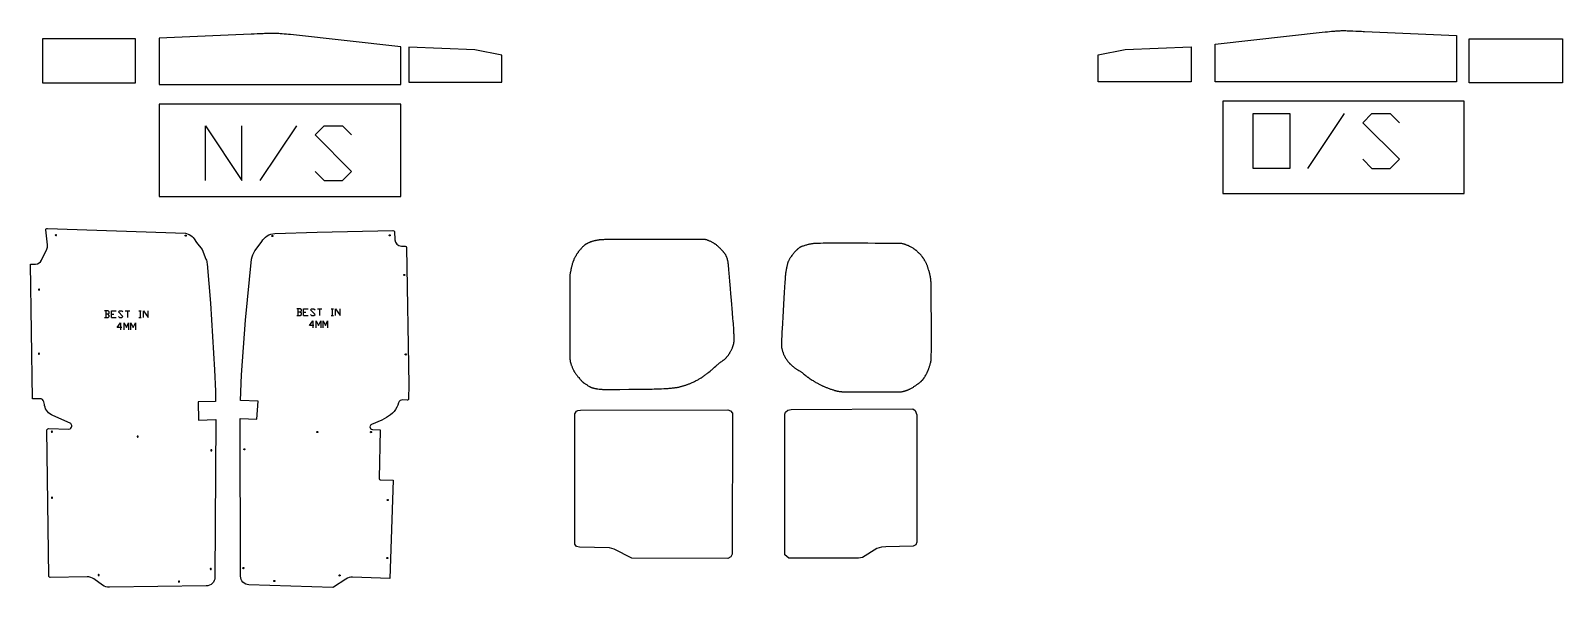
# Model space of a CAD drawing. Extents: x 0 to 5883, y -6083 to 6.
# Drawn here: x 205 to 5883, y -6083 to -4017 of the extents above; entities that cross this region are included whole.
import ezdxf

# ---------------------------------------------------------------- set-up
doc = ezdxf.new("R2010")
doc.units = 0
doc.layers.add('Default Layer', color=1, linetype='CONTINUOUS')
doc.layers.add('Default_Layer', color=1, linetype='CONTINUOUS')

msp = doc.modelspace()

# ---------------------------------------------------------------- linework, layer by layer
at = {"layer": 'Default Layer'}
for points in [[(5490.4, -4207.3), (4595.4, -4207.3), (4595.4, -4067.7), (5003.5, -4021.8), (5007.4, -4021.5), (5011.4, -4021.2), (5019.2, -4020.5), (5027.1, -4019.8), (5034.9, -4019.1), (5038.9, -4018.8), (5042.8, -4018.5), (5046.7, -4018.2), (5050.7, -4017.9), (5054.6, -4017.7), (5058.5, -4017.5), (5062.5, -4017.4), (5066.4, -4017.3), (5068.4, -4017.3), (5070.5, -4017.3), (5074.9, -4017.3), (5079.5, -4017.4), (5084.3, -4017.5), (5089.4, -4017.6), (5094.6, -4017.8), (5099.9, -4018.1), (5105.3, -4018.3), (5116.4, -4018.8), (5127.6, -4019.4), (5138.6, -4019.9), (5143.9, -4020.2), (5149.2, -4020.4), (5490.4, -4034.8), (5490.4, -4207.3)], [(4506.8, -4077.1), (4506.8, -4207.5), (4161.8, -4207.5), (4161.8, -4107.7), (4261.5, -4087.7), (4506.8, -4077.1)], [(681.5, -4632.4), (1576.5, -4632.4), (1576.5, -4290.4), (681.5, -4290.4), (681.5, -4632.4)], [(4623.5, -4621.3), (5518.5, -4621.3), (5518.5, -4279.3), (4623.5, -4279.3), (4623.5, -4621.3)], [(777.8, -4777.8), (777.8, -4777.6), (777.8, -4777.4), (777.9, -4777.2), (778, -4777), (778, -4776.8), (778.1, -4776.7), (778.3, -4776.5), (778.4, -4776.4), (778.5, -4776.2), (778.7, -4776.1), (778.8, -4776), (779, -4775.9), (779.2, -4775.9), (779.4, -4775.8), (779.6, -4775.8), (779.8, -4775.8), (780, -4775.8), (780.2, -4775.8), (780.4, -4775.9), (780.6, -4775.9), (780.8, -4776), (780.9, -4776.1), (781.1, -4776.2), (781.2, -4776.4), (781.3, -4776.5), (781.5, -4776.7), (781.6, -4776.8), (781.6, -4777), (781.7, -4777.2), (781.8, -4777.4), (781.8, -4777.6), (781.8, -4777.8), (781.8, -4778), (781.8, -4778.2), (781.7, -4778.4), (781.6, -4778.6), (781.6, -4778.7), (781.5, -4778.9), (781.3, -4779.1), (781.2, -4779.2), (781.1, -4779.3), (780.9, -4779.4), (780.8, -4779.5), (780.6, -4779.6), (780.4, -4779.7), (780.2, -4779.7), (780, -4779.8), (779.8, -4779.8), (779.6, -4779.8), (779.4, -4779.7), (779.2, -4779.7), (779, -4779.6), (778.8, -4779.5), (778.7, -4779.4), (778.5, -4779.3), (778.4, -4779.2), (778.3, -4779.1), (778.1, -4778.9), (778, -4778.7), (778, -4778.6), (777.9, -4778.4), (777.8, -4778.2), (777.8, -4778), (777.8, -4777.8)]]:
    msp.add_lwpolyline(points, close=True, dxfattribs=at)
for points in [[(439.4, -6051.6, 0.160751), (414, -6043.6), (277, -6045.6, -0.414744), (272, -6040.6), (265.4, -5498.8, -0.202916), (266.9, -5495.2, -0.202916), (270.5, -5493.8), (347, -5495.2, 0.203152), (354.3, -5492.3, 0.203152), (357.2, -5485), (357.2, -5482.7, 0.291078), (351.3, -5473.8), (287.6, -5445, -0.282584), (256.7, -5407.8), (256.1, -5404.8), (253.6, -5394.5, 0.350174), (238.8, -5383), (211.8, -5383.4), (204.8, -4883.4), (223.1, -4883.2, 0.287591), (245.4, -4868.8), (264.4, -4828, 0.13485), (267.1, -4812.4), (261.5, -4756.3, -0.21635), (262.8, -4752.4, -0.21635), (266.7, -4750.8), (779.2, -4768.4), (792.8, -4774.2, -0.155196), (811, -4789.8), (819.7, -4803.9), (841.1, -4829.6), (854.7, -4864.8, -0.071464), (858.7, -4882.1), (870.9, -5028.2), (886.3, -5276), (890.4, -5354.9), (890, -5392.9), (826, -5393.8), (826.9, -5461.8), (890.9, -5459.9), (887.7, -6045.2, -0.408529), (855.6, -6077.5), (496.6, -6082.5, -0.160751), (471.2, -6074.5), (439.4, -6051.6)], [(1398.2, -6045, 0.15418), (1373.6, -6051.9), (1327.9, -6081.9, -0.15418), (1325, -6082.7), (1014.2, -6073.1, -0.404267), (982.7, -6040.7), (980.9, -5455.8), (1042.8, -5458.7), (1047.9, -5391.8), (982.9, -5389.8), (985.9, -5294.8), (1001.2, -5091.2), (1024, -4865.4, -0.138013), (1036.4, -4833.9), (1059.1, -4803.9), (1061.3, -4799.9, -0.263888), (1109.7, -4770.4), (1267.4, -4765.3), (1547.9, -4758.3, -0.405479), (1553, -4763), (1554.7, -4792.8, 0.396114), (1579.5, -4816.4), (1593.1, -4816.5, -0.40697), (1598.1, -4821.5), (1607, -5331.1), (1605.4, -5383.8, -0.20679), (1603.7, -5387.4, -0.20679), (1599.9, -5388.6), (1584.5, -5387.2, 0.357115), (1568.8, -5397.8), (1568.8, -5397.9, -0.199038), (1524.1, -5452.8), (1506.9, -5462.1), (1468.6, -5478.1, 0.292832), (1462.4, -5487), (1462.5, -5486.7, 0.415311), (1472.1, -5497), (1500.8, -5497.9), (1496.2, -5678.9, 0.41264), (1501, -5684), (1548, -5685.5), (1535.8, -6049.2), (1398.2, -6045)], [(298.3, -4774.1, 0.414214), (296.3, -4776.1, 0.414214), (298.3, -4778.1, 0.414214), (300.3, -4776.1, 0.414214), (298.3, -4774.1)], [(1098.9, -4779.2, -0.414214), (1100.9, -4777.2, -0.414214), (1102.9, -4779.2, -0.414214), (1100.9, -4781.2, -0.414214), (1098.9, -4779.2)], [(1534.2, -4776.6, -0.414214), (1536.2, -4774.6, -0.414214), (1538.2, -4776.6, -0.414214), (1536.2, -4778.6, -0.414214), (1534.2, -4776.6)], [(1587.7, -4923.4, -0.414214), (1589.7, -4921.4, -0.414214), (1591.7, -4923.4, -0.414214), (1589.7, -4925.4, -0.414214), (1587.7, -4923.4)], [(236.1, -4976, 0.414214), (234.1, -4978, 0.414214), (236.1, -4980, 0.414214), (238.1, -4978, 0.414214), (236.1, -4976)], [(235.4, -5214.1, 0.414214), (233.4, -5216.1, 0.414214), (235.4, -5218.1, 0.414214), (237.4, -5216.1, 0.414214), (235.4, -5214.1)], [(1593.5, -5218.7, -0.414214), (1595.5, -5216.7, -0.414214), (1597.5, -5218.7, -0.414214), (1595.5, -5220.7, -0.414214), (1593.5, -5218.7)], [(283.5, -5503.4, 0.414214), (281.5, -5505.4, 0.414214), (283.5, -5507.4, 0.414214), (285.5, -5505.4, 0.414214), (283.5, -5503.4)], [(1265.4, -5506.7, -0.414214), (1267.4, -5504.7, -0.414214), (1269.4, -5506.7, -0.414214), (1267.4, -5508.7, -0.414214), (1265.4, -5506.7)], [(1464.5, -5506.8, -0.414214), (1466.5, -5504.8, -0.414214), (1468.5, -5506.8, -0.414214), (1466.5, -5508.8, -0.414214), (1464.5, -5506.8)], [(601.8, -5521, 0.414214), (599.8, -5523, 0.414214), (601.8, -5525, 0.414214), (603.8, -5523, 0.414214), (601.8, -5521)], [(874.5, -5572.2, 0.414214), (872.5, -5574.2, 0.414214), (874.5, -5576.2, 0.414214), (876.5, -5574.2, 0.414214), (874.5, -5572.2)], [(995.3, -5570.3, -0.414214), (997.3, -5568.3, -0.414214), (999.3, -5570.3, -0.414214), (997.3, -5572.3, -0.414214), (995.3, -5570.3)], [(283.9, -5748.4, 0.414214), (281.9, -5750.4, 0.414214), (283.9, -5752.4, 0.414214), (285.9, -5750.4, 0.414214), (283.9, -5748.4)], [(1526.7, -5758.9, -0.414214), (1528.7, -5756.9, -0.414214), (1530.7, -5758.9, -0.414214), (1528.7, -5760.9, -0.414214), (1526.7, -5758.9)], [(872.6, -6012.2, 0.414214), (870.6, -6014.2, 0.414214), (872.6, -6016.2, 0.414214), (874.6, -6014.2, 0.414214), (872.6, -6012.2)], [(991.7, -6011.4, -0.414214), (993.7, -6009.4, -0.414214), (995.7, -6011.4, -0.414214), (993.7, -6013.4, -0.414214), (991.7, -6011.4)], [(1525.1, -5973.9, -0.414214), (1527.1, -5971.9, -0.414214), (1529.1, -5973.9, -0.414214), (1527.1, -5975.9, -0.414214), (1525.1, -5973.9)], [(456.9, -6035, 0.414214), (454.9, -6037, 0.414214), (456.9, -6039, 0.414214), (458.9, -6037, 0.414214), (456.9, -6035)], [(754.3, -6058.9, 0.414214), (752.3, -6060.9, 0.414214), (754.3, -6062.9, 0.414214), (756.3, -6060.9, 0.414214), (754.3, -6058.9)], [(1106.2, -6059, -0.414214), (1108.2, -6057, -0.414214), (1110.2, -6059, -0.414214), (1108.2, -6061, -0.414214), (1106.2, -6059)], [(1348, -6038.5, -0.414214), (1350, -6036.5, -0.414214), (1352, -6038.5, -0.414214), (1350, -6040.5, -0.414214), (1348, -6038.5)]]:
    msp.add_lwpolyline(points, format="xyb", close=True, dxfattribs=at)
for points in [[(1204.1, -5061.7), (1208.3, -5057.4), (1208.3, -5053.2), (1204.1, -5049), (1191.4, -5049)], [(1195.6, -5049), (1195.6, -5074.4)], [(1216.8, -5074.4), (1216.8, -5049), (1233.7, -5049)], [(1242.2, -5070.1), (1246.4, -5074.4), (1254.9, -5074.4), (1259.1, -5070.1), (1242.2, -5053.2), (1246.4, -5049), (1254.9, -5049), (1259.1, -5053.2)], [(1267.6, -5049), (1284.5, -5049)], [(1276.1, -5049), (1276.1, -5074.4)], [(1318.4, -5049), (1326.9, -5049)], [(1322.6, -5049), (1322.6, -5074.4)], [(1335.3, -5074.4), (1335.3, -5049), (1352.3, -5074.4), (1352.3, -5049)], [(491.9, -5069.2), (496.2, -5065), (496.2, -5060.8), (491.9, -5056.5), (479.2, -5056.5)], [(479.2, -5081.9), (491.9, -5081.9), (496.2, -5077.7), (496.2, -5073.5), (491.9, -5069.2), (483.5, -5069.2)], [(483.5, -5056.5), (483.5, -5081.9)], [(504.6, -5081.9), (504.6, -5056.5), (521.6, -5056.5)], [(504.6, -5069.2), (513.1, -5069.2)], [(504.6, -5081.9), (521.6, -5081.9)], [(542.7, -5118.8), (525.8, -5118.8), (538.5, -5101.9), (538.5, -5127.3)], [(530, -5077.7), (534.3, -5081.9), (542.7, -5081.9), (547, -5077.7), (530, -5060.8), (534.3, -5056.5), (542.7, -5056.5), (547, -5060.8)], [(551.2, -5127.3), (551.2, -5101.9), (559.7, -5118.8), (568.1, -5101.9), (568.1, -5127.3)], [(555.4, -5056.5), (572.4, -5056.5)], [(563.9, -5056.5), (563.9, -5081.9)], [(576.6, -5127.3), (576.6, -5101.9), (585.1, -5118.8), (593.5, -5101.9), (593.5, -5127.3)], [(606.2, -5056.5), (614.7, -5056.5)], [(606.2, -5081.9), (614.7, -5081.9)], [(610.5, -5056.5), (610.5, -5081.9)], [(623.2, -5081.9), (623.2, -5056.5), (640.1, -5081.9), (640.1, -5056.5)], [(1191.4, -5074.4), (1204.1, -5074.4), (1208.3, -5070.1), (1208.3, -5065.9), (1204.1, -5061.7), (1195.6, -5061.7)], [(1216.8, -5061.7), (1225.3, -5061.7)], [(1216.8, -5074.4), (1233.7, -5074.4)], [(1254.9, -5111.3), (1238, -5111.3), (1250.7, -5094.3), (1250.7, -5119.7)], [(1263.4, -5119.7), (1263.4, -5094.3), (1271.8, -5111.3), (1280.3, -5094.3), (1280.3, -5119.7)], [(1288.8, -5119.7), (1288.8, -5094.3), (1297.2, -5111.3), (1305.7, -5094.3), (1305.7, -5119.7)], [(1318.4, -5074.4), (1326.9, -5074.4)]]:
    msp.add_lwpolyline(points, dxfattribs=at)
at = {"layer": 'Default_Layer'}
for points in [[(681.5, -4217.6), (1576.5, -4217.6), (1576.5, -4078), (1168.5, -4032.1), (1164.5, -4031.8), (1160.6, -4031.5), (1152.7, -4030.8), (1144.9, -4030.1), (1137, -4029.4), (1133.1, -4029.1), (1129.2, -4028.8), (1125.2, -4028.5), (1121.3, -4028.2), (1117.4, -4028), (1113.4, -4027.8), (1109.5, -4027.6), (1105.5, -4027.6), (1103.5, -4027.5), (1101.4, -4027.5), (1097.1, -4027.5), (1092.5, -4027.6), (1087.6, -4027.7), (1082.6, -4027.9), (1077.4, -4028.1), (1072.1, -4028.3), (1066.6, -4028.6), (1055.5, -4029.1), (1044.4, -4029.7), (1033.4, -4030.2), (1028, -4030.4), (1022.8, -4030.6), (681.5, -4045.1), (681.5, -4217.6)], [(593.5, -4047.2), (248.5, -4047.2), (248.5, -4210.7), (593.5, -4210.7), (593.5, -4047.2)], [(1606.4, -4078.2), (1606.4, -4208.5), (1951.4, -4208.5), (1951.4, -4108.8), (1851.7, -4088.8), (1606.4, -4078.2)], [(5537.6, -4047.2), (5882.6, -4047.2), (5882.6, -4210.7), (5537.6, -4210.7), (5537.6, -4047.2)], [(4736.5, -4528.2), (4736.5, -4325), (4871.9, -4325), (4871.9, -4528.2), (4736.5, -4528.2)], [(2338.3, -4792.5), (2331.5, -4792.7), (2328.1, -4792.8), (2324.7, -4793), (2321.3, -4793.1), (2319.6, -4793.3), (2317.9, -4793.4), (2316.2, -4793.5), (2314.5, -4793.7), (2312.8, -4793.9), (2311.2, -4794.1), (2309.5, -4794.4), (2307.7, -4794.7), (2305.9, -4794.9), (2304.1, -4795.3), (2302.3, -4795.6), (2300.5, -4795.9), (2298.7, -4796.3), (2296.9, -4796.7), (2295.1, -4797.1), (2293.3, -4797.5), (2291.6, -4798), (2289.9, -4798.4), (2288.2, -4798.9), (2286.6, -4799.3), (2285, -4799.8), (2283.5, -4800.3), (2282.1, -4800.8), (2280.5, -4801.4), (2278.9, -4802.1), (2277.3, -4802.8), (2275.7, -4803.5), (2274, -4804.2), (2272.4, -4805), (2270.8, -4805.8), (2269.3, -4806.5), (2267.8, -4807.3), (2266.5, -4808), (2265.2, -4808.7), (2264, -4809.3), (2263, -4809.9), (2262.1, -4810.4), (2261.4, -4810.9), (2260.8, -4811.3), (2260.2, -4811.7), (2259.5, -4812.1), (2259, -4812.6), (2257.8, -4813.5), (2256.6, -4814.5), (2255.5, -4815.5), (2254.4, -4816.6), (2252.3, -4818.7), (2251, -4819.9), (2249.4, -4821.6), (2247.6, -4823.5), (2245.8, -4825.6), (2243.9, -4827.7), (2242.1, -4829.8), (2240.5, -4831.6), (2239.2, -4833.1), (2237, -4835.8), (2236, -4837.1), (2234.9, -4838.4), (2233.9, -4839.8), (2232.9, -4841.2), (2231.9, -4842.6), (2230.9, -4844), (2230.4, -4844.8), (2229.8, -4845.8), (2228.4, -4848.1), (2226.9, -4850.8), (2225.2, -4853.6), (2223.6, -4856.5), (2222.2, -4859.1), (2221, -4861.4), (2220.1, -4863.1), (2219.5, -4864.4), (2218.8, -4865.7), (2218.2, -4867.1), (2217.7, -4868.4), (2217.1, -4869.8), (2216.5, -4871.2), (2216, -4872.6), (2215.5, -4873.9), (2215, -4875.6), (2214.3, -4877.7), (2213.5, -4880.1), (2212.7, -4882.8), (2211.9, -4885.7), (2211, -4888.6), (2210.3, -4891.4), (2209.6, -4894), (2209.3, -4895.4), (2208.9, -4896.8), (2208.3, -4899.9), (2207.6, -4903.2), (2206.9, -4906.5), (2205.8, -4912.4), (2205, -4916.4), (2204.8, -4917.7), (2204.5, -4919), (2203.9, -4921.6), (2203.7, -4922.9), (2203.5, -4924.2), (2203.3, -4925.5), (2203.1, -4926.8), (2203.1, -4927.9), (2203.1, -4930.5), (2203, -4940), (2203, -4954.3), (2202.9, -4972.7), (2202.9, -5018.5), (2202.9, -5071), (2202.9, -5123.7), (2202.9, -5170.3), (2203, -5189.2), (2203, -5204.2), (2203.1, -5214.5), (2203.1, -5217.6), (2203.1, -5219.2), (2203.2, -5222.5), (2203.3, -5225.8), (2203.4, -5229.2), (2203.5, -5230.8), (2203.6, -5232.5), (2203.7, -5234.2), (2203.8, -5235.8), (2204, -5237.5), (2204.2, -5239.1), (2204.4, -5240.8), (2204.7, -5242.4), (2205, -5244), (2205.3, -5245.7), (2205.7, -5247.4), (2206.2, -5249.2), (2206.8, -5251.2), (2207.4, -5253.3), (2208.1, -5255.5), (2208.9, -5257.8), (2209.8, -5260.1), (2210.6, -5262.5), (2211.6, -5264.9), (2212.5, -5267.3), (2213.5, -5269.7), (2214.6, -5272), (2215.6, -5274.3), (2216.7, -5276.6), (2217.8, -5278.7), (2218.3, -5279.7), (2218.9, -5280.7), (2219.4, -5281.7), (2220, -5282.7), (2220.7, -5283.7), (2221.3, -5284.8), (2222, -5285.8), (2222.7, -5286.9), (2224.2, -5289), (2225.7, -5291.1), (2227.3, -5293.2), (2228.9, -5295.3), (2230.5, -5297.3), (2232, -5299.2), (2233.6, -5301.1), (2235, -5302.8), (2236.4, -5304.5), (2238.8, -5307.3), (2240.6, -5309.4), (2242.1, -5311.1), (2243.6, -5312.9), (2245.1, -5314.6), (2246.7, -5316.2), (2247.4, -5317.1), (2248.2, -5317.9), (2249, -5318.7), (2249.9, -5319.5), (2250.7, -5320.3), (2251.5, -5321), (2252.4, -5321.8), (2253.3, -5322.5), (2254.3, -5323.3), (2255.6, -5324.3), (2257.2, -5325.3), (2258.9, -5326.5), (2260.9, -5327.8), (2262.9, -5329.1), (2265, -5330.5), (2267.2, -5331.9), (2269.4, -5333.2), (2271.6, -5334.5), (2273.6, -5335.8), (2275.6, -5336.9), (2277.4, -5338), (2279.1, -5338.9), (2280.5, -5339.6), (2281.6, -5340.2), (2282.6, -5340.6), (2283.6, -5341), (2284.6, -5341.4), (2285.6, -5341.7), (2286.6, -5342.1), (2287.7, -5342.4), (2288.7, -5342.7), (2289.7, -5343), (2291.8, -5343.6), (2294, -5344.1), (2296.1, -5344.6), (2298.2, -5345), (2299.4, -5345.2), (2300.7, -5345.4), (2302.2, -5345.7), (2303.9, -5345.9), (2307.6, -5346.4), (2311.7, -5346.9), (2316, -5347.4), (2318.2, -5347.6), (2320.4, -5347.8), (2322.5, -5348), (2324.7, -5348.2), (2326.7, -5348.3), (2328.7, -5348.4), (2330.1, -5348.4), (2332.3, -5348.5), (2339.1, -5348.5), (2348.7, -5348.5), (2360.5, -5348.4), (2374.2, -5348.3), (2389.3, -5348.2), (2422, -5347.9), (2455.1, -5347.5), (2485, -5347.1), (2497.7, -5346.9), (2508.3, -5346.8), (2516.3, -5346.6), (2521.4, -5346.5), (2528.5, -5346.3), (2536.1, -5346), (2543.8, -5345.6), (2551.4, -5345.2), (2558.7, -5344.9), (2565.4, -5344.5), (2568.4, -5344.3), (2571.2, -5344.1), (2573.7, -5343.9), (2575.9, -5343.7), (2579.9, -5343.3), (2583.9, -5342.9), (2587.9, -5342.5), (2591.9, -5342), (2593.9, -5341.8), (2595.9, -5341.5), (2597.9, -5341.2), (2599.9, -5340.9), (2601.9, -5340.6), (2603.8, -5340.2), (2605.8, -5339.8), (2607.8, -5339.4), (2609.8, -5339), (2611.8, -5338.5), (2613.9, -5337.9), (2616, -5337.4), (2618.1, -5336.8), (2620.3, -5336.2), (2622.5, -5335.5), (2624.6, -5334.9), (2626.8, -5334.2), (2629, -5333.5), (2631.2, -5332.7), (2633.4, -5332), (2635.6, -5331.2), (2637.8, -5330.4), (2639.9, -5329.6), (2642, -5328.8), (2644.2, -5328), (2646.5, -5327), (2649, -5326), (2651.7, -5324.9), (2654.4, -5323.7), (2657.3, -5322.4), (2660.2, -5321.1), (2663.1, -5319.8), (2666.1, -5318.4), (2669.1, -5316.9), (2672, -5315.5), (2675, -5314), (2677.8, -5312.5), (2680.6, -5311), (2683.3, -5309.5), (2685.9, -5308), (2688.4, -5306.5), (2690.9, -5304.9), (2693.4, -5303.3), (2695.8, -5301.6), (2698.3, -5299.8), (2700.8, -5298.1), (2703.2, -5296.3), (2705.6, -5294.5), (2708, -5292.7), (2710.3, -5290.9), (2712.6, -5289.1), (2714.9, -5287.3), (2719.2, -5283.8), (2723.4, -5280.4), (2725.5, -5278.8), (2727.5, -5277), (2729.7, -5275.2), (2731.8, -5273.3), (2733.9, -5271.4), (2736.1, -5269.4), (2740.2, -5265.6), (2744.3, -5261.8), (2748.1, -5258.4), (2749.8, -5256.8), (2751.5, -5255.3), (2753.1, -5254), (2754.5, -5252.8), (2755.9, -5251.7), (2757.4, -5250.6), (2758.8, -5249.5), (2760.3, -5248.5), (2763.3, -5246.4), (2766.3, -5244.4), (2767.8, -5243.4), (2769.3, -5242.3), (2770.7, -5241.3), (2772.1, -5240.3), (2773.5, -5239.2), (2774.9, -5238.1), (2776.2, -5237), (2777.5, -5235.8), (2778.7, -5234.7), (2780, -5233.5), (2781.2, -5232.3), (2782.4, -5231.1), (2783.6, -5229.9), (2784.7, -5228.6), (2785.9, -5227.4), (2787, -5226.1), (2788.1, -5224.8), (2789.2, -5223.5), (2790.3, -5222.1), (2791.3, -5220.8), (2792.3, -5219.4), (2793.3, -5218), (2794.2, -5216.6), (2795.2, -5215.2), (2796.1, -5213.6), (2797.1, -5211.9), (2798.2, -5210), (2799.3, -5208), (2800.4, -5205.8), (2801.6, -5203.5), (2802.7, -5201.1), (2803.9, -5198.6), (2805, -5196.1), (2806.1, -5193.5), (2806.6, -5192.2), (2807.1, -5190.9), (2807.6, -5189.6), (2808.1, -5188.3), (2808.6, -5187), (2809, -5185.6), (2809.4, -5184.3), (2809.8, -5183), (2810.2, -5181.8), (2810.5, -5180.5), (2810.8, -5179.2), (2811.1, -5178), (2811.3, -5176.7), (2811.5, -5175.4), (2811.7, -5174.1), (2811.9, -5172.7), (2812.1, -5171.3), (2812.2, -5169.9), (2812.3, -5168.4), (2812.4, -5166.9), (2812.4, -5165.4), (2812.5, -5163.9), (2812.5, -5162.3), (2812.5, -5160.7), (2812.5, -5157.5), (2812.5, -5154.2), (2812.4, -5150.9), (2812.3, -5147.6), (2812.1, -5144.2), (2812, -5140.9), (2811.6, -5134.2), (2811.5, -5131), (2811.4, -5127.8), (2811.3, -5126.1), (2811.2, -5123.9), (2810.8, -5118.5), (2810.3, -5111.8), (2809.7, -5103.9), (2809, -5095), (2808.2, -5085.2), (2806.5, -5063.7), (2802.5, -5016.9), (2800.6, -4994.2), (2798.9, -4973.5), (2797.8, -4960.7), (2796.6, -4946.5), (2795.4, -4931.8), (2794.2, -4917.4), (2793, -4904.1), (2792.5, -4898), (2792, -4892.6), (2791.5, -4887.9), (2791.1, -4883.9), (2790.9, -4882.2), (2790.7, -4880.8), (2790.5, -4879.6), (2790.4, -4878.6), (2789.8, -4875.4), (2789.2, -4872.2), (2788.8, -4870.6), (2788.5, -4869), (2788.1, -4867.4), (2787.7, -4865.8), (2787.3, -4864.2), (2786.8, -4862.6), (2786.4, -4861), (2785.9, -4859.5), (2785.3, -4858), (2784.7, -4856.5), (2784.1, -4855), (2783.4, -4853.6), (2782.7, -4852.2), (2782, -4850.8), (2781.2, -4849.4), (2780.3, -4848.1), (2779.5, -4846.7), (2778.6, -4845.4), (2777.6, -4844.1), (2776.7, -4842.8), (2775.7, -4841.6), (2774.7, -4840.3), (2773.7, -4839.1), (2772.7, -4837.9), (2770.6, -4835.5), (2768.5, -4833.1), (2767.3, -4831.9), (2766.1, -4830.5), (2764.7, -4829.1), (2763.2, -4827.5), (2761.6, -4825.9), (2759.9, -4824.2), (2758.1, -4822.5), (2756.3, -4820.8), (2754.4, -4819.1), (2752.5, -4817.4), (2750.6, -4815.7), (2748.6, -4814.1), (2746.7, -4812.5), (2744.8, -4811), (2743.8, -4810.3), (2742.9, -4809.6), (2741.9, -4809), (2741, -4808.3), (2740, -4807.7), (2739.1, -4807.1), (2738.1, -4806.5), (2737, -4805.9), (2734.9, -4804.6), (2732.6, -4803.4), (2730.4, -4802.2), (2728.1, -4801.1), (2725.8, -4800), (2723.5, -4798.9), (2721.2, -4797.9), (2719.1, -4797), (2717, -4796.1), (2715, -4795.3), (2713.2, -4794.6), (2711.5, -4794), (2710.1, -4793.6), (2708.8, -4793.2), (2707.7, -4792.9), (2706.6, -4792.7), (2705.4, -4792.5), (2704.3, -4792.3), (2703.1, -4792.2), (2701.9, -4792.1), (2700.8, -4792), (2699.6, -4791.9), (2697.2, -4791.8), (2694.9, -4791.8), (2692.5, -4791.7), (2690.2, -4791.6), (2688.7, -4791.6), (2685.3, -4791.6), (2673.7, -4791.6), (2633.9, -4791.6), (2578.5, -4791.7), (2515.3, -4791.9), (2452, -4792.1), (2396.3, -4792.2), (2355.8, -4792.4), (2343.7, -4792.5), (2340.1, -4792.5), (2338.3, -4792.5)], [(3542.8, -4961.8), (3542.6, -4958.2), (3542.5, -4954.5), (3542.3, -4950.8), (3542, -4947.1), (3541.8, -4943.4), (3541.5, -4940), (3541.3, -4938.3), (3541.1, -4936.7), (3540.9, -4935.1), (3540.7, -4933.6), (3540.5, -4932.2), (3540.2, -4930.7), (3540, -4929.3), (3539.7, -4927.8), (3539.1, -4924.9), (3538.5, -4922.1), (3537.8, -4919.2), (3537.1, -4916.4), (3536.3, -4913.5), (3535.5, -4910.7), (3534.6, -4907.6), (3533.5, -4904.1), (3532.3, -4900.3), (3531.7, -4898.3), (3531, -4896.3), (3530.3, -4894.3), (3529.6, -4892.3), (3528.9, -4890.3), (3528.1, -4888.4), (3527.4, -4886.5), (3526.6, -4884.7), (3525.9, -4883), (3525.2, -4881.4), (3524.4, -4879.8), (3523.6, -4878.1), (3522.7, -4876.5), (3521.7, -4874.8), (3520.7, -4873), (3519.7, -4871.3), (3518.7, -4869.6), (3517.7, -4868), (3516.7, -4866.4), (3515.8, -4864.8), (3513.9, -4862), (3512.3, -4859.6), (3511.1, -4857.8), (3510, -4856.4), (3508.9, -4854.9), (3507.8, -4853.5), (3506.6, -4852.2), (3505.4, -4850.8), (3504.2, -4849.5), (3501.8, -4846.8), (3500.4, -4845.3), (3498.7, -4843.6), (3496.8, -4841.7), (3494.8, -4839.8), (3492.8, -4837.9), (3491, -4836.1), (3489.3, -4834.5), (3488.5, -4833.9), (3487.9, -4833.3), (3486.6, -4832.3), (3485.4, -4831.3), (3484.1, -4830.4), (3482.8, -4829.4), (3481.5, -4828.5), (3480.2, -4827.6), (3478.9, -4826.7), (3477.5, -4825.9), (3475.9, -4824.9), (3473.9, -4823.7), (3471.4, -4822.2), (3468.7, -4820.7), (3465.9, -4819.2), (3464.4, -4818.4), (3463, -4817.7), (3461.5, -4816.9), (3460.1, -4816.2), (3458.7, -4815.6), (3457.4, -4815), (3454.6, -4813.9), (3451.8, -4812.7), (3450.3, -4812.2), (3448.8, -4811.6), (3447.3, -4811.1), (3445.8, -4810.5), (3444.2, -4810), (3442.6, -4809.5), (3441.1, -4809.1), (3439.5, -4808.6), (3437.9, -4808.2), (3436.3, -4807.9), (3434.7, -4807.6), (3433.1, -4807.3), (3432.5, -4807.2), (3431.6, -4807.2), (3430.2, -4807.1), (3428.4, -4807.1), (3423.9, -4806.9), (3418, -4806.9), (3410.9, -4806.8), (3402.6, -4806.7), (3383.2, -4806.5), (3360.5, -4806.4), (3335.3, -4806.4), (3308.5, -4806.3), (3280.8, -4806.2), (3253.1, -4806.2), (3226.2, -4806.2), (3201, -4806.2), (3178.2, -4806.3), (3158.6, -4806.3), (3143.1, -4806.3), (3132.5, -4806.4), (3129.3, -4806.4), (3127.6, -4806.5), (3120.4, -4806.7), (3116.8, -4806.8), (3113.2, -4807), (3111.4, -4807.1), (3109.6, -4807.2), (3107.8, -4807.4), (3106.1, -4807.5), (3104.3, -4807.7), (3102.5, -4808), (3100.7, -4808.2), (3099, -4808.5), (3097, -4808.9), (3094.8, -4809.4), (3092.3, -4810), (3089.6, -4810.6), (3086.7, -4811.3), (3083.8, -4812.1), (3080.7, -4812.9), (3077.7, -4813.8), (3074.7, -4814.7), (3071.7, -4815.6), (3068.9, -4816.4), (3066.3, -4817.3), (3063.9, -4818.1), (3062.8, -4818.5), (3061.8, -4818.9), (3060.9, -4819.3), (3060, -4819.7), (3059.3, -4820), (3058.6, -4820.3), (3057.4, -4821), (3056.3, -4821.6), (3055.1, -4822.4), (3054, -4823.1), (3052.9, -4823.9), (3051.8, -4824.7), (3050.7, -4825.5), (3049.7, -4826.4), (3048.6, -4827.3), (3047.6, -4828.2), (3046.6, -4829.1), (3045.6, -4830), (3043.6, -4831.9), (3041.7, -4833.8), (3040.7, -4834.8), (3039.7, -4835.9), (3038.7, -4837), (3037.6, -4838.2), (3036.6, -4839.4), (3035.5, -4840.7), (3033.5, -4843.2), (3031.5, -4845.8), (3029.7, -4848.2), (3026.7, -4852.1), (3024.2, -4855.5), (3022.9, -4857.2), (3021.7, -4858.9), (3020.5, -4860.6), (3019.4, -4862.3), (3018.3, -4863.9), (3017.8, -4864.8), (3017.3, -4865.6), (3016.4, -4867.2), (3015.6, -4868.8), (3014.7, -4870.4), (3013.9, -4872.1), (3013.1, -4873.8), (3012.4, -4875.5), (3012.1, -4876.3), (3011.8, -4877.2), (3011.5, -4878.1), (3011.2, -4879), (3010.9, -4880.1), (3010.5, -4881.6), (3010, -4883.5), (3009.5, -4885.7), (3008.9, -4888.2), (3008.3, -4890.9), (3007.7, -4893.9), (3007.1, -4897), (3006.4, -4900.2), (3005.8, -4903.6), (3005.2, -4906.9), (3004.6, -4910.2), (3004.1, -4913.5), (3003.5, -4916.7), (3003.1, -4919.7), (3002.7, -4922.6), (3002.5, -4924.6), (3002.2, -4927.9), (3001.9, -4932.3), (3001.5, -4937.7), (3000.5, -4951.5), (2999.4, -4968.6), (2998.1, -4988.2), (2996.8, -5009.8), (2995.4, -5032.7), (2994, -5056.3), (2992.6, -5079.8), (2991.3, -5102.6), (2990.2, -5124.1), (2989.6, -5134.1), (2989.2, -5143.5), (2988.8, -5152.3), (2988.4, -5160.3), (2988.1, -5167.5), (2987.9, -5173.8), (2987.7, -5179.1), (2987.6, -5181.3), (2987.6, -5183.3), (2987.6, -5185), (2987.6, -5186.4), (2987.7, -5187.4), (2987.7, -5188.2), (2987.9, -5189.3), (2988, -5190.5), (2988.2, -5191.7), (2988.4, -5192.9), (2988.7, -5194.1), (2988.9, -5195.3), (2989.4, -5197.7), (2990, -5200.1), (2990.7, -5202.5), (2991.4, -5204.9), (2992.1, -5207.3), (2992.9, -5209.6), (2993.7, -5211.9), (2994.5, -5214.1), (2995.3, -5216.2), (2996.1, -5218.3), (2997, -5220.2), (2997.8, -5222.1), (2998.6, -5223.8), (2999.4, -5225.5), (3000.3, -5227.1), (3001.2, -5228.8), (3002.1, -5230.4), (3003.1, -5232), (3004.2, -5233.6), (3005.2, -5235.2), (3006.3, -5236.8), (3007.4, -5238.3), (3008.5, -5239.9), (3009.6, -5241.3), (3010.7, -5242.8), (3011.8, -5244.2), (3012.9, -5245.5), (3014, -5246.8), (3015.1, -5248.1), (3016.1, -5249.3), (3017.2, -5250.5), (3018.3, -5251.7), (3019.4, -5252.8), (3020.5, -5254), (3021.7, -5255.1), (3022.8, -5256.2), (3024, -5257.4), (3025.2, -5258.4), (3026.4, -5259.5), (3027.6, -5260.6), (3028.8, -5261.6), (3031.3, -5263.7), (3033.8, -5265.7), (3035.2, -5266.8), (3036.7, -5267.9), (3038.4, -5269.1), (3040.2, -5270.3), (3042.1, -5271.6), (3044.2, -5272.9), (3048.4, -5275.7), (3052.7, -5278.4), (3056.8, -5281.1), (3058.8, -5282.4), (3060.7, -5283.6), (3062.5, -5284.8), (3064.1, -5286), (3065.6, -5287.1), (3067.1, -5288.2), (3068.6, -5289.4), (3070.1, -5290.5), (3073.1, -5292.9), (3076, -5295.3), (3079, -5297.6), (3082, -5300), (3083.5, -5301.1), (3085, -5302.3), (3086.5, -5303.4), (3088, -5304.5), (3091.2, -5306.7), (3094.5, -5308.9), (3097.9, -5311.2), (3101.4, -5313.5), (3104.9, -5315.7), (3108.5, -5318), (3110.2, -5319), (3112, -5320.1), (3113.8, -5321.2), (3115.6, -5322.2), (3119.4, -5324.3), (3123.5, -5326.5), (3125.6, -5327.6), (3127.9, -5328.8), (3130.1, -5329.9), (3132.4, -5331.1), (3134.8, -5332.3), (3137.1, -5333.4), (3139.5, -5334.5), (3141.9, -5335.7), (3144.3, -5336.8), (3146.6, -5337.8), (3149, -5338.9), (3151.3, -5339.8), (3153.7, -5340.8), (3156.2, -5341.8), (3158.8, -5342.8), (3161.5, -5343.9), (3164.3, -5344.9), (3167.1, -5345.9), (3169.9, -5346.9), (3172.6, -5347.8), (3175.3, -5348.7), (3177.9, -5349.6), (3180.4, -5350.4), (3182.7, -5351.1), (3184.8, -5351.8), (3186.7, -5352.4), (3188.4, -5352.9), (3189.8, -5353.2), (3191, -5353.5), (3192.2, -5353.8), (3193.5, -5354.1), (3194.7, -5354.4), (3197.3, -5354.9), (3199.8, -5355.3), (3202.3, -5355.7), (3204.9, -5356), (3207.4, -5356.3), (3209.9, -5356.6), (3211.2, -5356.7), (3212.5, -5356.8), (3215.2, -5357), (3218, -5357.1), (3220.8, -5357.2), (3223.7, -5357.3), (3226.5, -5357.4), (3232.2, -5357.5), (3235.6, -5357.5), (3242.6, -5357.5), (3265.3, -5357.6), (3296.4, -5357.7), (3313.8, -5357.7), (3331.7, -5357.7), (3349.6, -5357.7), (3367.1, -5357.7), (3383.5, -5357.6), (3398.5, -5357.5), (3405.2, -5357.4), (3411.4, -5357.4), (3417, -5357.3), (3421.8, -5357.2), (3425.9, -5357.1), (3429.2, -5357), (3431.6, -5356.9), (3432.4, -5356.8), (3433, -5356.8), (3434.8, -5356.5), (3436.7, -5356.1), (3438.5, -5355.7), (3440.4, -5355.3), (3442.2, -5354.9), (3444, -5354.4), (3445.8, -5353.9), (3447.6, -5353.4), (3449.4, -5352.8), (3451.2, -5352.2), (3453, -5351.6), (3454.8, -5350.9), (3456.5, -5350.2), (3458.2, -5349.5), (3460, -5348.8), (3461.7, -5348), (3462.6, -5347.6), (3463.5, -5347.1), (3464.5, -5346.6), (3465.5, -5346.1), (3467.6, -5345), (3469.8, -5343.7), (3472.1, -5342.3), (3474.4, -5340.9), (3476.8, -5339.4), (3479.2, -5337.8), (3481.6, -5336.3), (3483.8, -5334.8), (3486, -5333.3), (3488.1, -5331.9), (3490, -5330.5), (3491.8, -5329.3), (3493.3, -5328.2), (3494.6, -5327.2), (3497, -5325.4), (3499.5, -5323.4), (3500.7, -5322.5), (3501.9, -5321.4), (3503.1, -5320.4), (3504.2, -5319.4), (3505.4, -5318.4), (3506.5, -5317.4), (3507.6, -5316.3), (3508.6, -5315.3), (3509.6, -5314.3), (3510.6, -5313.4), (3511.5, -5312.4), (3512.3, -5311.5), (3513.1, -5310.5), (3513.8, -5309.5), (3514.6, -5308.6), (3515.3, -5307.6), (3516, -5306.5), (3516.7, -5305.5), (3517.3, -5304.4), (3518, -5303.4), (3519.3, -5301.3), (3520.5, -5299.2), (3522.8, -5295.1), (3525.1, -5291.1), (3526.2, -5289.1), (3527.3, -5287.1), (3528.3, -5285), (3529.3, -5283), (3529.8, -5282), (3530.3, -5280.9), (3530.7, -5279.9), (3531.2, -5278.8), (3532.2, -5276.1), (3532.9, -5274.3), (3533.7, -5272.2), (3534.5, -5270), (3535.3, -5267.5), (3536.2, -5265), (3537.1, -5262.2), (3538, -5259.4), (3538.8, -5256.6), (3539.7, -5253.7), (3540.4, -5250.8), (3540.8, -5249.4), (3541.2, -5247.9), (3541.5, -5246.5), (3541.8, -5245.1), (3542.1, -5243.8), (3542.3, -5242.4), (3542.6, -5241.1), (3542.8, -5239.9), (3542.9, -5239.1), (3542.9, -5237.9), (3543, -5236.4), (3543.1, -5234.6), (3543.2, -5230.1), (3543.3, -5224.4), (3543.4, -5217.7), (3543.5, -5210), (3543.6, -5201.4), (3543.6, -5192.1), (3543.7, -5182), (3543.7, -5171.3), (3543.7, -5148.4), (3543.7, -5124.2), (3543.6, -5099.3), (3543.5, -5074.4), (3543.4, -5050.3), (3543.3, -5027.7), (3543.2, -5007.3), (3543.1, -4989.8), (3542.9, -4975.9), (3542.8, -4966.3), (3542.8, -4963.3), (3542.8, -4961.8)], [(2806.1, -5448.8), (2805.6, -5945.6), (2805.6, -5959.3), (2799.7, -5968.9), (2788.7, -5975.9), (2432.7, -5974.4), (2368.3, -5941.2), (2350.6, -5936.4), (2239.2, -5933.6), (2228.7, -5931.2), (2221.7, -5921.9), (2221.7, -5438.7), (2228.7, -5429.6), (2233.3, -5426.2), (2242.5, -5424.7), (2788.8, -5423.5), (2798.7, -5428.1), (2806.1, -5436.1), (2806.1, -5448.8)], [(3000.4, -5950), (3000.3, -5440.4), (3002.7, -5432.4), (3011.9, -5424.9), (3023.9, -5423.3), (3475.5, -5420.9), (3483.8, -5426.6), (3489.7, -5442.3), (3490.2, -5915.5), (3485.5, -5924.7), (3476.3, -5929.7), (3375.4, -5932.8), (3358.6, -5933.7), (3341, -5938), (3288.7, -5971.7), (3273.6, -5974.7), (3014.8, -5974.7), (3000.8, -5962.1), (3000.4, -5950)]]:
    msp.add_lwpolyline(points, close=True, dxfattribs=at)
for points in [[(852.5, -4573.8), (852.5, -4370.6), (988, -4573.8), (988, -4370.6)], [(1055.7, -4573.8), (1191.2, -4370.6)], [(1258.9, -4539.9), (1292.8, -4573.8), (1360.5, -4573.8), (1394.4, -4539.9), (1258.9, -4404.5), (1292.8, -4370.6), (1360.5, -4370.6), (1394.4, -4404.5)], [(4939.7, -4528.2), (5075.1, -4325)], [(5142.9, -4494.3), (5176.7, -4528.2), (5244.5, -4528.2), (5278.3, -4494.3), (5142.9, -4358.8), (5176.7, -4325), (5244.5, -4325), (5278.3, -4358.8)]]:
    msp.add_lwpolyline(points, dxfattribs=at)

doc.saveas('drawing.dxf')
